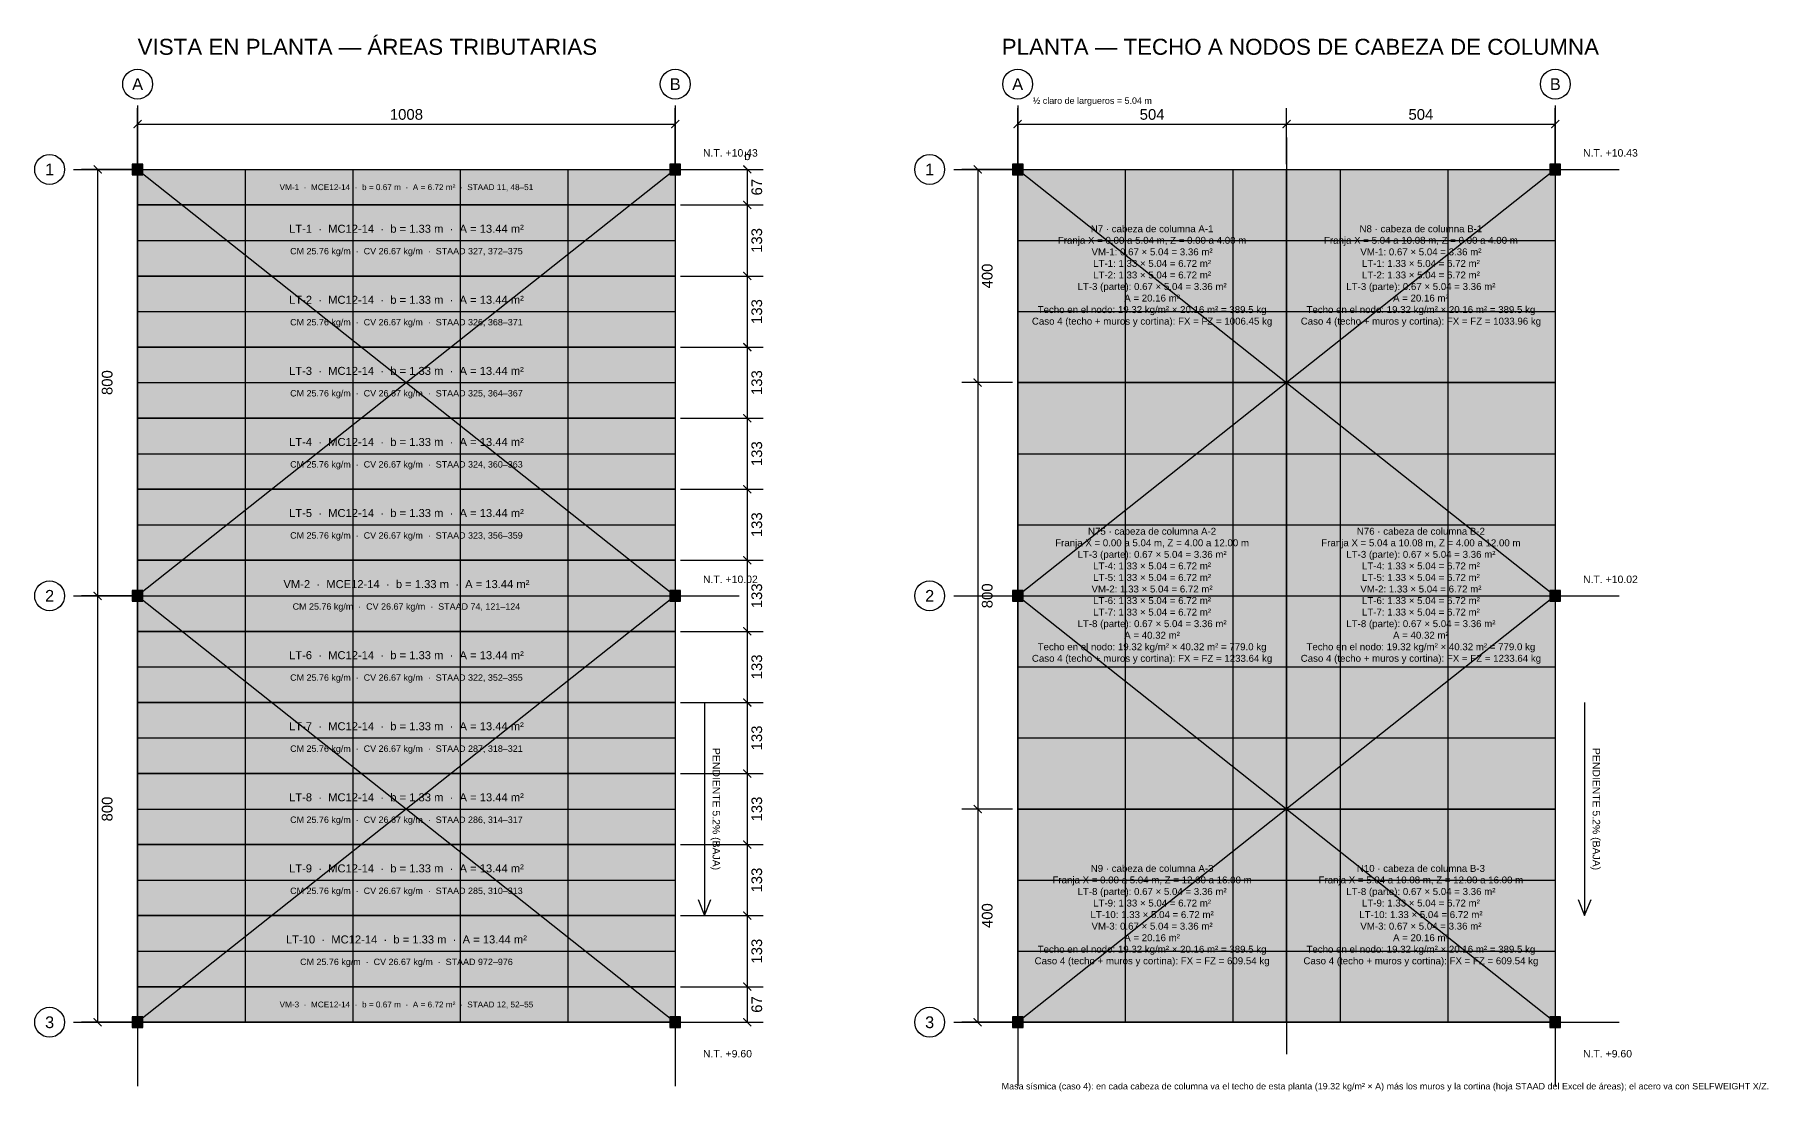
# Model space of a CAD drawing. Header units: metres. Extents: x -2.5 to 51.4, y -37.2 to 2.5.
# Drawn here: x -1.93 to 30.57, y -17.3 to 2.53 of the extents above; entities that cross this region are included whole.
import ezdxf
from ezdxf.enums import TextEntityAlignment as Align

# ---------------------------------------------------------------- set-up
doc = ezdxf.new("R2010")
doc.units = ezdxf.units.M
for name, color, linetype in [('AT-LARGUEROS', 150, 'Continuous'), ('AT-NODOS-TECHO', 1, 'Continuous'), ('AT-VIGAS', 30, 'Continuous'), ('COLUMNAS', 7, 'Continuous'), ('COTAS', 3, 'Continuous'), ('EJES', 8, 'Continuous'), ('MC12-14', 4, 'Continuous'), ('MCE12-14', 3, 'Continuous'), ('PIPS7', 8, 'Continuous'), ('TENSORES', 1, 'Continuous'), ('TEXTO', 7, 'Continuous'), ('TEXTO-AT', 250, 'Continuous'), ('TITULOS', 2, 'Continuous')]:
    doc.layers.add(name, color=color, linetype=linetype)
doc.styles.add('ARIAL', font='arial.ttf')
doc.dimstyles.new('AT-CM', dxfattribs={"dimtxt": 0.2, "dimasz": 0.15, "dimexe": 0.3, "dimexo": 0.1, "dimgap": 0.08, "dimtad": 1, "dimdec": 0, "dimlfac": 100, "dimtxsty": 'ARIAL', "dimblk": 'ARCHTICK', "dimcen": 2.5, "dimazin": 3, "dimtfac": 1, "dimtmove": 0, "dimatfit": 3})

# ---------------------------------------------------------------- blocks, each defined once
blk = doc.blocks.new('_ARCHTICK')
at = {"color": 0, "linetype": 'ByBlock', "const_width": 0.15}
blk.add_lwpolyline([(-0.5, -0.5), (0.5, 0.5)], dxfattribs=at)

msp = doc.modelspace()

# ---------------------------------------------------------------- hatches: boundary and pattern name
at = {"layer": 'AT-LARGUEROS'}
h = msp.add_hatch(color=151, dxfattribs=at)
h.dxf.hatch_style = 1
h.paths.add_polyline_path([(0, -0.66665), (10.08, -0.66665), (10.08, -2), (0, -2)])
h = msp.add_hatch(color=254, dxfattribs=at)
h.dxf.hatch_style = 1
h.paths.add_polyline_path([(0, -2), (10.08, -2), (10.08, -3.33335), (0, -3.33335)])
h = msp.add_hatch(color=151, dxfattribs=at)
h.dxf.hatch_style = 1
h.paths.add_polyline_path([(0, -3.33335), (10.08, -3.33335), (10.08, -4.66665), (0, -4.66665)])
h = msp.add_hatch(color=254, dxfattribs=at)
h.dxf.hatch_style = 1
h.paths.add_polyline_path([(0, -4.66665), (10.08, -4.66665), (10.08, -6), (0, -6)])
h = msp.add_hatch(color=151, dxfattribs=at)
h.dxf.hatch_style = 1
h.paths.add_polyline_path([(0, -6), (10.08, -6), (10.08, -7.33335), (0, -7.33335)])
h = msp.add_hatch(color=254, dxfattribs=at)
h.dxf.hatch_style = 1
h.paths.add_polyline_path([(0, -8.66665), (10.08, -8.66665), (10.08, -10), (0, -10)])
h = msp.add_hatch(color=151, dxfattribs=at)
h.dxf.hatch_style = 1
h.paths.add_polyline_path([(0, -10), (10.08, -10), (10.08, -11.33335), (0, -11.33335)])
h = msp.add_hatch(color=254, dxfattribs=at)
h.dxf.hatch_style = 1
h.paths.add_polyline_path([(0, -11.33335), (10.08, -11.33335), (10.08, -12.66665), (0, -12.66665)])
h = msp.add_hatch(color=151, dxfattribs=at)
h.dxf.hatch_style = 1
h.paths.add_polyline_path([(0, -12.66665), (10.08, -12.66665), (10.08, -14), (0, -14)])
h = msp.add_hatch(color=254, dxfattribs=at)
h.dxf.hatch_style = 1
h.paths.add_polyline_path([(0, -14), (10.08, -14), (10.08, -15.33335), (0, -15.33335)])
at = {"layer": 'AT-NODOS-TECHO'}
h = msp.add_hatch(color=151, dxfattribs=at)
h.dxf.hatch_style = 1
h.paths.add_polyline_path([(16.5, 0), (21.54, 0), (21.54, -4), (16.5, -4)])
h = msp.add_hatch(color=254, dxfattribs=at)
h.dxf.hatch_style = 1
h.paths.add_polyline_path([(21.54, 0), (26.58, 0), (26.58, -4), (21.54, -4)])
h = msp.add_hatch(color=31, dxfattribs=at)
h.dxf.hatch_style = 1
h.paths.add_polyline_path([(16.5, -4), (21.54, -4), (21.54, -12), (16.5, -12)])
h = msp.add_hatch(color=51, dxfattribs=at)
h.dxf.hatch_style = 1
h.paths.add_polyline_path([(21.54, -4), (26.58, -4), (26.58, -12), (21.54, -12)])
h = msp.add_hatch(color=131, dxfattribs=at)
h.dxf.hatch_style = 1
h.paths.add_polyline_path([(16.5, -12), (21.54, -12), (21.54, -16), (16.5, -16)])
h = msp.add_hatch(color=91, dxfattribs=at)
h.dxf.hatch_style = 1
h.paths.add_polyline_path([(21.54, -12), (26.58, -12), (26.58, -16), (21.54, -16)])
at = {"layer": 'AT-VIGAS'}
h = msp.add_hatch(color=31, dxfattribs=at)
h.dxf.hatch_style = 1
h.paths.add_polyline_path([(0, 0), (10.08, 0), (10.08, -0.66665), (0, -0.66665)])
h = msp.add_hatch(color=31, dxfattribs=at)
h.dxf.hatch_style = 1
h.paths.add_polyline_path([(0, -7.33335), (10.08, -7.33335), (10.08, -8.66665), (0, -8.66665)])
h = msp.add_hatch(color=31, dxfattribs=at)
h.dxf.hatch_style = 1
h.paths.add_polyline_path([(0, -15.33335), (10.08, -15.33335), (10.08, -16), (0, -16)])
at = {"layer": 'COLUMNAS'}
h = msp.add_hatch(color=7, dxfattribs=at)
h.dxf.hatch_style = 1
h.paths.add_polyline_path([(-0.1, -0.1), (0.1, -0.1), (0.1, 0.1), (-0.1, 0.1)])
h = msp.add_hatch(color=7, dxfattribs=at)
h.dxf.hatch_style = 1
h.paths.add_polyline_path([(9.98, -0.1), (10.18, -0.1), (10.18, 0.1), (9.98, 0.1)])
h = msp.add_hatch(color=7, dxfattribs=at)
h.dxf.hatch_style = 1
h.paths.add_polyline_path([(16.4, -0.1), (16.6, -0.1), (16.6, 0.1), (16.4, 0.1)])
h = msp.add_hatch(color=7, dxfattribs=at)
h.dxf.hatch_style = 1
h.paths.add_polyline_path([(26.48, -0.1), (26.68, -0.1), (26.68, 0.1), (26.48, 0.1)])
h = msp.add_hatch(color=7, dxfattribs=at)
h.dxf.hatch_style = 1
h.paths.add_polyline_path([(-0.1, -8.1), (0.1, -8.1), (0.1, -7.9), (-0.1, -7.9)])
h = msp.add_hatch(color=7, dxfattribs=at)
h.dxf.hatch_style = 1
h.paths.add_polyline_path([(9.98, -8.1), (10.18, -8.1), (10.18, -7.9), (9.98, -7.9)])
h = msp.add_hatch(color=7, dxfattribs=at)
h.dxf.hatch_style = 1
h.paths.add_polyline_path([(16.4, -8.1), (16.6, -8.1), (16.6, -7.9), (16.4, -7.9)])
h = msp.add_hatch(color=7, dxfattribs=at)
h.dxf.hatch_style = 1
h.paths.add_polyline_path([(26.48, -8.1), (26.68, -8.1), (26.68, -7.9), (26.48, -7.9)])
h = msp.add_hatch(color=7, dxfattribs=at)
h.dxf.hatch_style = 1
h.paths.add_polyline_path([(-0.1, -16.1), (0.1, -16.1), (0.1, -15.9), (-0.1, -15.9)])
h = msp.add_hatch(color=7, dxfattribs=at)
h.dxf.hatch_style = 1
h.paths.add_polyline_path([(9.98, -16.1), (10.18, -16.1), (10.18, -15.9), (9.98, -15.9)])
h = msp.add_hatch(color=7, dxfattribs=at)
h.dxf.hatch_style = 1
h.paths.add_polyline_path([(16.4, -16.1), (16.6, -16.1), (16.6, -15.9), (16.4, -15.9)])
h = msp.add_hatch(color=7, dxfattribs=at)
h.dxf.hatch_style = 1
h.paths.add_polyline_path([(26.48, -16.1), (26.68, -16.1), (26.68, -15.9), (26.48, -15.9)])

# ---------------------------------------------------------------- linework, layer by layer
at = {"layer": 'AT-LARGUEROS'}
for points in [[(0, -0.66665), (10.08, -0.66665), (10.08, -2), (0, -2)], [(0, -2), (10.08, -2), (10.08, -3.33335), (0, -3.33335)], [(0, -3.33335), (10.08, -3.33335), (10.08, -4.66665), (0, -4.66665)], [(0, -4.66665), (10.08, -4.66665), (10.08, -6), (0, -6)], [(0, -6), (10.08, -6), (10.08, -7.33335), (0, -7.33335)], [(0, -8.66665), (10.08, -8.66665), (10.08, -10), (0, -10)], [(0, -10), (10.08, -10), (10.08, -11.33335), (0, -11.33335)], [(0, -11.33335), (10.08, -11.33335), (10.08, -12.66665), (0, -12.66665)], [(0, -12.66665), (10.08, -12.66665), (10.08, -14), (0, -14)], [(0, -14), (10.08, -14), (10.08, -15.33335), (0, -15.33335)]]:
    msp.add_lwpolyline(points, close=True, dxfattribs=at)
at = {"layer": 'AT-NODOS-TECHO'}
for points in [[(16.5, 0), (21.54, 0), (21.54, -4), (16.5, -4)], [(21.54, 0), (26.58, 0), (26.58, -4), (21.54, -4)], [(16.5, -4), (21.54, -4), (21.54, -12), (16.5, -12)], [(21.54, -4), (26.58, -4), (26.58, -12), (21.54, -12)], [(16.5, -12), (21.54, -12), (21.54, -16), (16.5, -16)], [(21.54, -12), (26.58, -12), (26.58, -16), (21.54, -16)]]:
    msp.add_lwpolyline(points, close=True, dxfattribs=at)
for centre in [(16.5, 0), (26.58, 0), (16.5, -8), (26.58, -8), (16.5, -16), (26.58, -16)]:
    msp.add_circle(centre, 0.09, dxfattribs=at)
at = {"layer": 'AT-VIGAS'}
for points in [[(0, 0), (10.08, 0), (10.08, -0.66665), (0, -0.66665)], [(0, -7.33335), (10.08, -7.33335), (10.08, -8.66665), (0, -8.66665)], [(0, -15.33335), (10.08, -15.33335), (10.08, -16), (0, -16)]]:
    msp.add_lwpolyline(points, close=True, dxfattribs=at)
at = {"layer": 'COLUMNAS'}
for points in [[(-0.1, -0.1), (0.1, -0.1), (0.1, 0.1), (-0.1, 0.1)], [(9.98, -0.1), (10.18, -0.1), (10.18, 0.1), (9.98, 0.1)], [(16.4, -0.1), (16.6, -0.1), (16.6, 0.1), (16.4, 0.1)], [(26.48, -0.1), (26.68, -0.1), (26.68, 0.1), (26.48, 0.1)], [(-0.1, -8.1), (0.1, -8.1), (0.1, -7.9), (-0.1, -7.9)], [(9.98, -8.1), (10.18, -8.1), (10.18, -7.9), (9.98, -7.9)], [(16.4, -8.1), (16.6, -8.1), (16.6, -7.9), (16.4, -7.9)], [(26.48, -8.1), (26.68, -8.1), (26.68, -7.9), (26.48, -7.9)], [(-0.1, -16.1), (0.1, -16.1), (0.1, -15.9), (-0.1, -15.9)], [(9.98, -16.1), (10.18, -16.1), (10.18, -15.9), (9.98, -15.9)], [(16.4, -16.1), (16.6, -16.1), (16.6, -15.9), (16.4, -15.9)], [(26.48, -16.1), (26.68, -16.1), (26.68, -15.9), (26.48, -15.9)]]:
    msp.add_lwpolyline(points, close=True, dxfattribs=at)
at = {"layer": 'EJES'}
for p, q in [((0, 1.2), (0, -17.2)), ((10.08, 1.2), (10.08, -17.2)), ((16.5, 1.2), (16.5, -17.2)), ((26.58, 1.2), (26.58, -17.2)), ((21.54, 0.6), (21.54, -16.6)), ((-1.2, 0), (11.28, 0)), ((15.3, 0), (27.78, 0)), ((-1.2, -8), (11.28, -8)), ((15.3, -8), (27.78, -8)), ((-1.2, -16), (11.28, -16)), ((15.3, -16), (27.78, -16))]:
    msp.add_line(p, q, dxfattribs=at)
for centre in [(0, 1.6), (10.08, 1.6), (16.5, 1.6), (26.58, 1.6), (-1.65, 0), (14.85, 0), (-1.65, -8), (14.85, -8), (-1.65, -16), (14.85, -16)]:
    msp.add_circle(centre, 0.28, dxfattribs=at)
at = {"layer": 'MC12-14'}
for p, q in [((0, -1.3333), (10.08, -1.3333)), ((16.5, -1.3333), (26.58, -1.3333)), ((0, -2.6667), (10.08, -2.6667)), ((16.5, -2.6667), (26.58, -2.6667)), ((0, -4), (10.08, -4)), ((16.5, -4), (26.58, -4)), ((0, -5.3333), (10.08, -5.3333)), ((16.5, -5.3333), (26.58, -5.3333)), ((0, -6.6667), (10.08, -6.6667)), ((16.5, -6.6667), (26.58, -6.6667)), ((0, -9.3333), (10.08, -9.3333)), ((16.5, -9.3333), (26.58, -9.3333)), ((0, -10.6667), (10.08, -10.6667)), ((16.5, -10.6667), (26.58, -10.6667)), ((0, -12), (10.08, -12)), ((16.5, -12), (26.58, -12)), ((0, -13.3333), (10.08, -13.3333)), ((16.5, -13.3333), (26.58, -13.3333)), ((0, -14.6667), (10.08, -14.6667)), ((16.5, -14.6667), (26.58, -14.6667))]:
    msp.add_line(p, q, dxfattribs=at)
at = {"layer": 'MCE12-14'}
for p, q in [((0, 0), (10.08, 0)), ((0, 0), (0, -16)), ((10.08, 0), (10.08, -16)), ((16.5, 0), (26.58, 0)), ((16.5, 0), (16.5, -16)), ((26.58, 0), (26.58, -16)), ((0, -8), (10.08, -8)), ((16.5, -8), (26.58, -8)), ((0, -16), (10.08, -16)), ((16.5, -16), (26.58, -16))]:
    msp.add_line(p, q, dxfattribs=at)
at = {"layer": 'PIPS7'}
for p, q in [((2.016, 0), (2.016, -16)), ((4.032, 0), (4.032, -16)), ((6.048, 0), (6.048, -16)), ((8.064, 0), (8.064, -16)), ((18.516, 0), (18.516, -16)), ((20.532, 0), (20.532, -16)), ((22.548, 0), (22.548, -16)), ((24.564, 0), (24.564, -16))]:
    msp.add_line(p, q, dxfattribs=at)
at = {"layer": 'TENSORES'}
for p, q in [((0, 0), (10.08, -8)), ((10.08, 0), (0, -8)), ((16.5, 0), (26.58, -8)), ((26.58, 0), (16.5, -8)), ((0, -8), (10.08, -16)), ((10.08, -8), (0, -16)), ((16.5, -8), (26.58, -16)), ((26.58, -8), (16.5, -16))]:
    msp.add_line(p, q, dxfattribs=at)
at = {"layer": 'TEXTO'}
for p, q in [((10.63, -10), (10.63, -14)), ((27.13, -10), (27.13, -14))]:
    msp.add_line(p, q, dxfattribs=at)
for points in [[(10.51, -13.7), (10.63, -14), (10.75, -13.7)], [(27.01, -13.7), (27.13, -14), (27.25, -13.7)]]:
    msp.add_lwpolyline(points, dxfattribs=at)

# ---------------------------------------------------------------- texts
at = {"layer": 'COTAS', "style": 'ARIAL'}
for s, height, p in [('½ claro de largueros = 5.04 m', 0.12, (17.9, 1.29)), ('b', 0.15, (11.43, 0.25))]:
    msp.add_text(s, height=height, dxfattribs=at).set_placement(p, align=Align.MIDDLE_CENTER)
at = {"layer": 'EJES', "style": 'ARIAL'}
for s, p in [('A', (0, 1.6)), ('B', (10.08, 1.6)), ('A', (16.5, 1.6)), ('B', (26.58, 1.6)), ('1', (-1.65, 0)), ('1', (14.85, 0)), ('2', (-1.65, -8)), ('2', (14.85, -8)), ('3', (-1.65, -16)), ('3', (14.85, -16))]:
    msp.add_text(s, height=0.22, dxfattribs=at).set_placement(p, align=Align.MIDDLE_CENTER)
at = {"layer": 'TEXTO', "style": 'ARIAL'}
for s, p in [('N.T. +10.43', (10.6, 0.31)), ('N.T. +10.43', (27.1, 0.31)), ('N.T. +10.02', (10.6, -7.69)), ('N.T. +10.02', (27.1, -7.69)), ('N.T. +9.60', (10.6, -16.59)), ('N.T. +9.60', (27.1, -16.59))]:
    msp.add_text(s, height=0.14, dxfattribs=at).set_placement(p, align=Align.MIDDLE_LEFT)
for p in [(10.85, -12), (27.35, -12)]:
    msp.add_text('PENDIENTE 5.2% (BAJA)', height=0.14, rotation=-90, dxfattribs=at).set_placement(p, align=Align.MIDDLE_CENTER)
at = {"layer": 'TEXTO-AT', "style": 'ARIAL'}
for s, height, p in [('VM-1  ·  MCE12-14  ·  b = 0.67 m  ·  A = 6.72 m²  ·  STAAD 11, 48–51', 0.11, (5.04, -0.33333)), ('LT-1  ·  MC12-14  ·  b = 1.33 m  ·  A = 13.44 m²', 0.15, (5.04, -1.11333)), ('CM 25.76 kg/m  ·  CV 26.67 kg/m  ·  STAAD 327, 372–375', 0.12, (5.04, -1.53333)), ('LT-2  ·  MC12-14  ·  b = 1.33 m  ·  A = 13.44 m²', 0.15, (5.04, -2.44667)), ('CM 25.76 kg/m  ·  CV 26.67 kg/m  ·  STAAD 326, 368–371', 0.12, (5.04, -2.86668)), ('LT-3  ·  MC12-14  ·  b = 1.33 m  ·  A = 13.44 m²', 0.15, (5.04, -3.78)), ('CM 25.76 kg/m  ·  CV 26.67 kg/m  ·  STAAD 325, 364–367', 0.12, (5.04, -4.2)), ('LT-4  ·  MC12-14  ·  b = 1.33 m  ·  A = 13.44 m²', 0.15, (5.04, -5.11333)), ('CM 25.76 kg/m  ·  CV 26.67 kg/m  ·  STAAD 324, 360–363', 0.12, (5.04, -5.53333)), ('LT-5  ·  MC12-14  ·  b = 1.33 m  ·  A = 13.44 m²', 0.15, (5.04, -6.44667)), ('CM 25.76 kg/m  ·  CV 26.67 kg/m  ·  STAAD 323, 356–359', 0.12, (5.04, -6.86667)), ('VM-2  ·  MCE12-14  ·  b = 1.33 m  ·  A = 13.44 m²', 0.15, (5.04, -7.78)), ('CM 25.76 kg/m  ·  CV 26.67 kg/m  ·  STAAD 74, 121–124', 0.12, (5.04, -8.2)), ('LT-6  ·  MC12-14  ·  b = 1.33 m  ·  A = 13.44 m²', 0.15, (5.04, -9.11332)), ('CM 25.76 kg/m  ·  CV 26.67 kg/m  ·  STAAD 322, 352–355', 0.12, (5.04, -9.53332)), ('LT-7  ·  MC12-14  ·  b = 1.33 m  ·  A = 13.44 m²', 0.15, (5.04, -10.44667)), ('CM 25.76 kg/m  ·  CV 26.67 kg/m  ·  STAAD 287, 318–321', 0.12, (5.04, -10.86667)), ('LT-8  ·  MC12-14  ·  b = 1.33 m  ·  A = 13.44 m²', 0.15, (5.04, -11.78)), ('CM 25.76 kg/m  ·  CV 26.67 kg/m  ·  STAAD 286, 314–317', 0.12, (5.04, -12.2)), ('LT-9  ·  MC12-14  ·  b = 1.33 m  ·  A = 13.44 m²', 0.15, (5.04, -13.11332)), ('CM 25.76 kg/m  ·  CV 26.67 kg/m  ·  STAAD 285, 310–313', 0.12, (5.04, -13.53332)), ('LT-10  ·  MC12-14  ·  b = 1.33 m  ·  A = 13.44 m²', 0.15, (5.04, -14.44667)), ('CM 25.76 kg/m  ·  CV 26.67 kg/m  ·  STAAD 972–976', 0.12, (5.04, -14.86667)), ('VM-3  ·  MCE12-14  ·  b = 0.67 m  ·  A = 6.72 m²  ·  STAAD 12, 52–55', 0.11, (5.04, -15.66667))]:
    msp.add_text(s, height=height, dxfattribs=at).set_placement(p, align=Align.MIDDLE_CENTER)
msp.add_text('Masa sísmica (caso 4): en cada cabeza de columna va el techo de esta planta (19.32 kg/m² × A) más los muros y la cortina (hoja STAAD del Excel de áreas); el acero va con SELFWEIGHT X/Z.', height=0.12, dxfattribs=at).set_placement((16.2, -17.2), align=Align.MIDDLE_LEFT)
at = {"layer": 'TEXTO-AT', "char_height": 0.13, "attachment_point": 5, "style": 'ARIAL'}
for s, insert in [('N7 · cabeza de columna A-1\\PFranja X = 0.00 a 5.04 m, Z = 0.00 a 4.00 m\\PVM-1: 0.67 × 5.04 = 3.36 m²\\PLT-1: 1.33 × 5.04 = 6.72 m²\\PLT-2: 1.33 × 5.04 = 6.72 m²\\PLT-3 (parte): 0.67 × 5.04 = 3.36 m²\\PA = 20.16 m²\\PTecho en el nodo: 19.32 kg/m² × 20.16 m² = 389.5 kg\\PCaso 4 (techo + muros y cortina): FX = FZ = 1006.45 kg', (19.02, -2)), ('N8 · cabeza de columna B-1\\PFranja X = 5.04 a 10.08 m, Z = 0.00 a 4.00 m\\PVM-1: 0.67 × 5.04 = 3.36 m²\\PLT-1: 1.33 × 5.04 = 6.72 m²\\PLT-2: 1.33 × 5.04 = 6.72 m²\\PLT-3 (parte): 0.67 × 5.04 = 3.36 m²\\PA = 20.16 m²\\PTecho en el nodo: 19.32 kg/m² × 20.16 m² = 389.5 kg\\PCaso 4 (techo + muros y cortina): FX = FZ = 1033.96 kg', (24.06, -2)), ('N75 · cabeza de columna A-2\\PFranja X = 0.00 a 5.04 m, Z = 4.00 a 12.00 m\\PLT-3 (parte): 0.67 × 5.04 = 3.36 m²\\PLT-4: 1.33 × 5.04 = 6.72 m²\\PLT-5: 1.33 × 5.04 = 6.72 m²\\PVM-2: 1.33 × 5.04 = 6.72 m²\\PLT-6: 1.33 × 5.04 = 6.72 m²\\PLT-7: 1.33 × 5.04 = 6.72 m²\\PLT-8 (parte): 0.67 × 5.04 = 3.36 m²\\PA = 40.32 m²\\PTecho en el nodo: 19.32 kg/m² × 40.32 m² = 779.0 kg\\PCaso 4 (techo + muros y cortina): FX = FZ = 1233.64 kg', (19.02, -8)), ('N76 · cabeza de columna B-2\\PFranja X = 5.04 a 10.08 m, Z = 4.00 a 12.00 m\\PLT-3 (parte): 0.67 × 5.04 = 3.36 m²\\PLT-4: 1.33 × 5.04 = 6.72 m²\\PLT-5: 1.33 × 5.04 = 6.72 m²\\PVM-2: 1.33 × 5.04 = 6.72 m²\\PLT-6: 1.33 × 5.04 = 6.72 m²\\PLT-7: 1.33 × 5.04 = 6.72 m²\\PLT-8 (parte): 0.67 × 5.04 = 3.36 m²\\PA = 40.32 m²\\PTecho en el nodo: 19.32 kg/m² × 40.32 m² = 779.0 kg\\PCaso 4 (techo + muros y cortina): FX = FZ = 1233.64 kg', (24.06, -8)), ('N9 · cabeza de columna A-3\\PFranja X = 0.00 a 5.04 m, Z = 12.00 a 16.00 m\\PLT-8 (parte): 0.67 × 5.04 = 3.36 m²\\PLT-9: 1.33 × 5.04 = 6.72 m²\\PLT-10: 1.33 × 5.04 = 6.72 m²\\PVM-3: 0.67 × 5.04 = 3.36 m²\\PA = 20.16 m²\\PTecho en el nodo: 19.32 kg/m² × 20.16 m² = 389.5 kg\\PCaso 4 (techo + muros y cortina): FX = FZ = 609.54 kg', (19.02, -14)), ('N10 · cabeza de columna B-3\\PFranja X = 5.04 a 10.08 m, Z = 12.00 a 16.00 m\\PLT-8 (parte): 0.67 × 5.04 = 3.36 m²\\PLT-9: 1.33 × 5.04 = 6.72 m²\\PLT-10: 1.33 × 5.04 = 6.72 m²\\PVM-3: 0.67 × 5.04 = 3.36 m²\\PA = 20.16 m²\\PTecho en el nodo: 19.32 kg/m² × 20.16 m² = 389.5 kg\\PCaso 4 (techo + muros y cortina): FX = FZ = 609.54 kg', (24.06, -14))]:
    msp.add_mtext(s, dxfattribs=dict(at, insert=insert))
at = {"layer": 'TITULOS', "style": 'ARIAL'}
for s, p in [('VISTA EN PLANTA — ÁREAS TRIBUTARIAS', (0, 2.3)), ('PLANTA — TECHO A NODOS DE CABEZA DE COLUMNA', (16.2, 2.3))]:
    msp.add_text(s, height=0.3, dxfattribs=at).set_placement(p, align=Align.MIDDLE_LEFT)

# ---------------------------------------------------------------- dimensions: what is measured, and where the dimension line sits
at = {"layer": 'COTAS'}
for base, p1, p2 in [((0, 0.85), (0, 0), (10.08, 0)), ((16.5, 0.85), (16.5, 0), (21.54, 0)), ((21.54, 0.85), (21.54, 0), (26.58, 0))]:
    msp.add_linear_dim(base=base, p1=p1, p2=p2, dimstyle='AT-CM', dxfattribs=at).render()
for base, p1, p2 in [((-0.75, 0), (0, 0), (0, -8)), ((11.43, 0), (10.08, 0), (10.08, -0.66665)), ((15.75, 0), (16.5, 0), (16.5, -4)), ((11.43, -0.66665), (10.08, -0.66665), (10.08, -2)), ((11.43, -2), (10.08, -2), (10.08, -3.33335)), ((11.43, -3.33335), (10.08, -3.33335), (10.08, -4.66665)), ((15.75, -4), (16.5, -4), (16.5, -12)), ((11.43, -4.66665), (10.08, -4.66665), (10.08, -6)), ((11.43, -6), (10.08, -6), (10.08, -7.33335)), ((11.43, -7.33335), (10.08, -7.33335), (10.08, -8.66665)), ((-0.75, -8), (0, -8), (0, -16)), ((11.43, -8.66665), (10.08, -8.66665), (10.08, -10)), ((11.43, -10), (10.08, -10), (10.08, -11.33335)), ((11.43, -11.33335), (10.08, -11.33335), (10.08, -12.66665)), ((15.75, -12), (16.5, -12), (16.5, -16)), ((11.43, -12.66665), (10.08, -12.66665), (10.08, -14)), ((11.43, -14), (10.08, -14), (10.08, -15.33335)), ((11.43, -15.33335), (10.08, -15.33335), (10.08, -16))]:
    msp.add_linear_dim(base=base, p1=p1, p2=p2, angle=90, dimstyle='AT-CM', dxfattribs=at).render()

doc.saveas('drawing.dxf')
